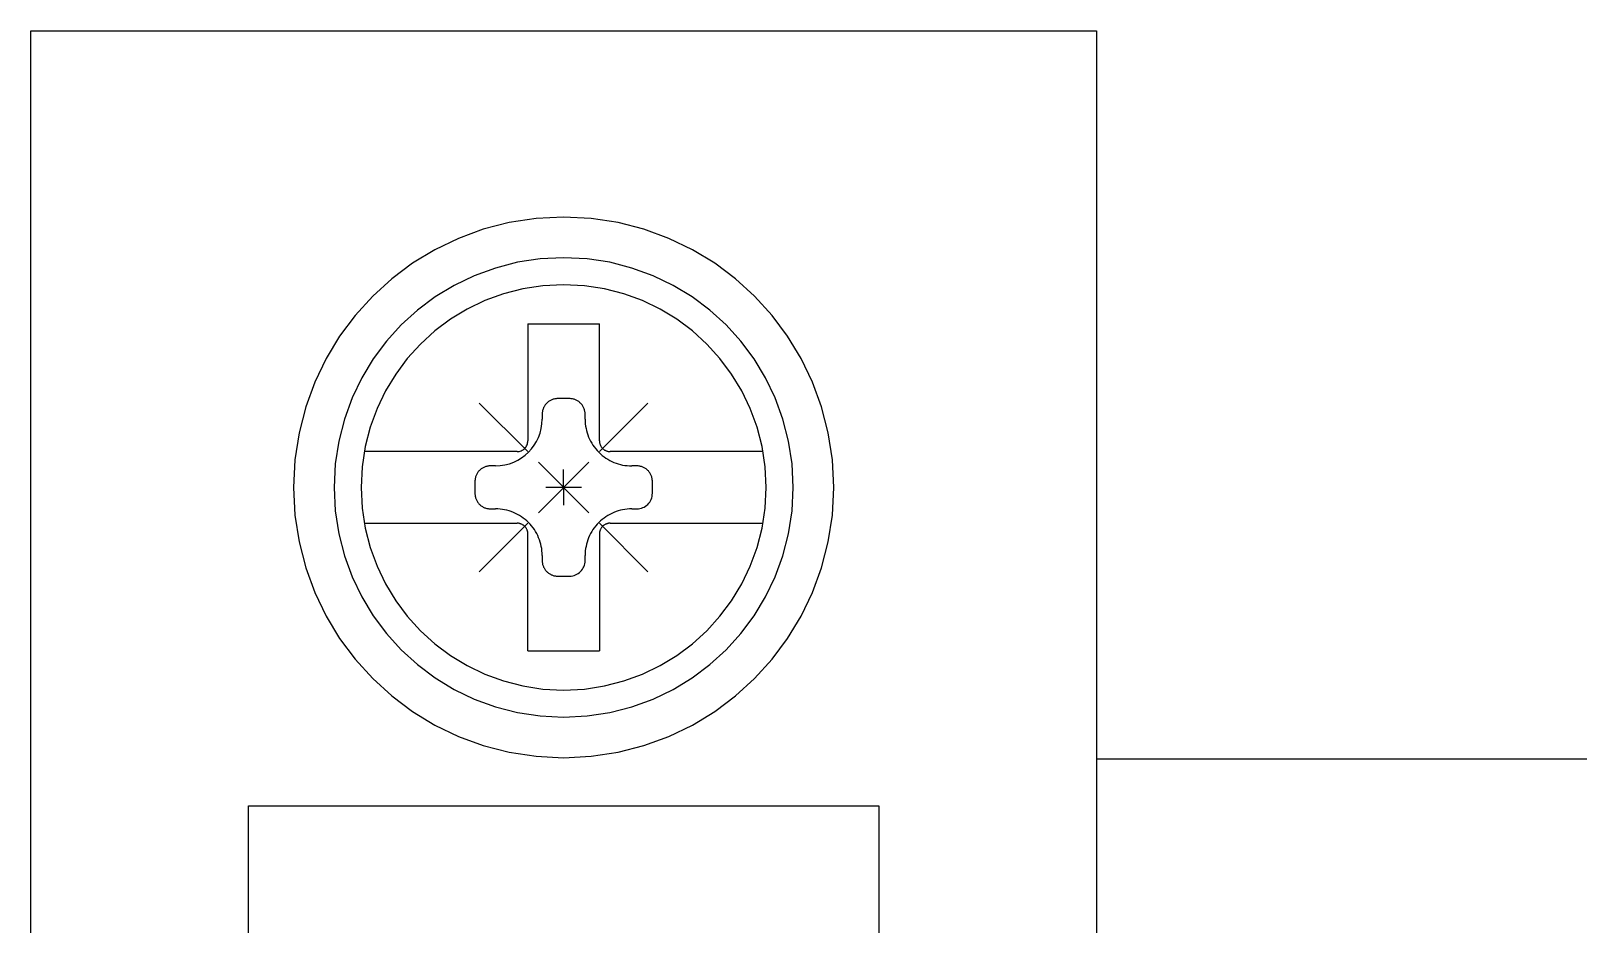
# Model space of a CAD drawing. Header units: millimetres. Extents: x 173893 to 258446, y -176540 to -123824.
# Drawn here: x 197231.95 to 197258.05, y -139255.72 to -139240.66 of the extents above; entities that cross this region are included whole.
import ezdxf

# ---------------------------------------------------------------- set-up
doc = ezdxf.new("R2010")
doc.units = ezdxf.units.MM
doc.header["$LTSCALE"] = 3
doc.layers.add('1', color=3, linetype='Continuous')

msp = doc.modelspace()

# ---------------------------------------------------------------- linework, layer by layer
for p, q in [((197231.953, -139320.141), (197231.953, -139240.659)), ((197231.953, -139240.659), (197249.925, -139240.659)), ((197249.925, -139240.659), (197249.925, -139320.141)), ((197239.584, -139244.003), (197239.166, -139244.156)), ((197240.021, -139243.891), (197239.584, -139244.003)), ((197240.473, -139243.822), (197240.021, -139243.891)), ((197240.939, -139243.798), (197240.473, -139243.822)), ((197241.405, -139243.822), (197240.939, -139243.798)), ((197240.939, -139243.798), (197240.939, -139243.798)), ((197241.858, -139243.891), (197241.405, -139243.822)), ((197242.294, -139244.003), (197241.858, -139243.891)), ((197242.713, -139244.156), (197242.294, -139244.003)), ((197239.166, -139244.156), (197238.767, -139244.348)), ((197243.111, -139244.348), (197242.713, -139244.156)), ((197238.767, -139244.348), (197238.392, -139244.576)), ((197240.543, -139244.501), (197240.159, -139244.56)), ((197240.939, -139244.482), (197240.543, -139244.501)), ((197241.335, -139244.501), (197240.939, -139244.482)), ((197240.939, -139244.482), (197240.939, -139244.482)), ((197241.72, -139244.56), (197241.335, -139244.501)), ((197243.487, -139244.576), (197243.111, -139244.348)), ((197238.392, -139244.576), (197238.041, -139244.838)), ((197239.432, -139244.786), (197239.093, -139244.949)), ((197239.788, -139244.656), (197239.432, -139244.786)), ((197240.159, -139244.56), (197239.788, -139244.656)), ((197242.091, -139244.656), (197241.72, -139244.56)), ((197242.447, -139244.786), (197242.091, -139244.656)), ((197242.785, -139244.949), (197242.447, -139244.786)), ((197243.837, -139244.838), (197243.487, -139244.576)), ((197238.041, -139244.838), (197237.718, -139245.133)), ((197239.093, -139244.949), (197238.774, -139245.143)), ((197240.251, -139245.007), (197239.923, -139245.091)), ((197240.59, -139244.955), (197240.251, -139245.007)), ((197240.939, -139244.937), (197240.59, -139244.955)), ((197241.289, -139244.955), (197240.939, -139244.937)), ((197240.939, -139244.937), (197240.939, -139244.937)), ((197241.628, -139245.007), (197241.289, -139244.955)), ((197241.955, -139245.091), (197241.628, -139245.007)), ((197243.105, -139245.143), (197242.785, -139244.949)), ((197244.161, -139245.133), (197243.837, -139244.838)), ((197237.718, -139245.133), (197237.423, -139245.456)), ((197238.774, -139245.143), (197238.476, -139245.366)), ((197239.609, -139245.206), (197239.31, -139245.35)), ((197239.923, -139245.091), (197239.609, -139245.206)), ((197242.269, -139245.206), (197241.955, -139245.091)), ((197242.568, -139245.35), (197242.269, -139245.206)), ((197243.403, -139245.366), (197243.105, -139245.143)), ((197244.455, -139245.456), (197244.161, -139245.133)), ((197237.423, -139245.456), (197237.161, -139245.807)), ((197238.476, -139245.366), (197238.201, -139245.616)), ((197239.029, -139245.521), (197238.766, -139245.717)), ((197239.31, -139245.35), (197239.029, -139245.521)), ((197242.85, -139245.521), (197242.568, -139245.35)), ((197243.113, -139245.717), (197242.85, -139245.521)), ((197243.678, -139245.616), (197243.403, -139245.366)), ((197244.717, -139245.807), (197244.455, -139245.456)), ((197237.161, -139245.807), (197236.933, -139246.182)), ((197238.201, -139245.616), (197237.951, -139245.891)), ((197238.766, -139245.717), (197238.523, -139245.938)), ((197240.336, -139245.597), (197240.336, -139247.569)), ((197240.336, -139245.597), (197241.543, -139245.597)), ((197241.543, -139247.569), (197241.543, -139245.597)), ((197243.356, -139245.938), (197243.113, -139245.717)), ((197243.928, -139245.891), (197243.678, -139245.616)), ((197244.946, -139246.182), (197244.717, -139245.807)), ((197237.951, -139245.891), (197237.728, -139246.189)), ((197238.523, -139245.938), (197238.302, -139246.181)), ((197243.576, -139246.181), (197243.356, -139245.938)), ((197244.151, -139246.189), (197243.928, -139245.891)), ((197236.933, -139246.182), (197236.741, -139246.581)), ((197237.728, -139246.189), (197237.534, -139246.508)), ((197238.302, -139246.181), (197238.106, -139246.444)), ((197243.773, -139246.444), (197243.576, -139246.181)), ((197244.345, -139246.508), (197244.151, -139246.189)), ((197245.138, -139246.581), (197244.946, -139246.182)), ((197236.741, -139246.581), (197236.588, -139246.999)), ((197237.534, -139246.508), (197237.371, -139246.847)), ((197238.106, -139246.444), (197237.935, -139246.725)), ((197243.944, -139246.725), (197243.773, -139246.444)), ((197244.508, -139246.847), (197244.345, -139246.508)), ((197245.291, -139246.999), (197245.138, -139246.581)), ((197237.371, -139246.847), (197237.241, -139247.203)), ((197237.935, -139246.725), (197237.791, -139247.024)), ((197240.728, -139246.883), (197240.716, -139246.889)), ((197240.739, -139246.878), (197240.728, -139246.883)), ((197240.751, -139246.873), (197240.739, -139246.878)), ((197240.764, -139246.869), (197240.751, -139246.873)), ((197240.776, -139246.866), (197240.764, -139246.869)), ((197240.788, -139246.863), (197240.776, -139246.866)), ((197240.801, -139246.861), (197240.788, -139246.863)), ((197240.814, -139246.859), (197240.801, -139246.861)), ((197240.827, -139246.858), (197240.814, -139246.859)), ((197240.84, -139246.858), (197240.827, -139246.858)), ((197241.039, -139246.858), (197240.84, -139246.858)), ((197240.84, -139246.858), (197240.84, -139246.858)), ((197241.052, -139246.858), (197241.039, -139246.858)), ((197241.065, -139246.859), (197241.052, -139246.858)), ((197241.078, -139246.861), (197241.065, -139246.859)), ((197241.09, -139246.863), (197241.078, -139246.861)), ((197241.103, -139246.866), (197241.09, -139246.863)), ((197241.115, -139246.869), (197241.103, -139246.866)), ((197241.127, -139246.873), (197241.115, -139246.869)), ((197241.139, -139246.878), (197241.127, -139246.873)), ((197241.151, -139246.883), (197241.139, -139246.878)), ((197241.163, -139246.889), (197241.151, -139246.883)), ((197244.088, -139247.024), (197243.944, -139246.725)), ((197244.638, -139247.203), (197244.508, -139246.847)), ((197236.588, -139246.999), (197236.476, -139247.436)), ((197237.791, -139247.024), (197237.676, -139247.338)), ((197239.517, -139246.932), (197240.336, -139247.751)), ((197240.578, -139247.107), (197240.577, -139247.12)), ((197240.577, -139247.12), (197240.577, -139247.205)), ((197240.579, -139247.094), (197240.578, -139247.107)), ((197240.58, -139247.081), (197240.579, -139247.094)), ((197240.582, -139247.069), (197240.58, -139247.081)), ((197240.585, -139247.056), (197240.582, -139247.069)), ((197240.589, -139247.044), (197240.585, -139247.056)), ((197240.593, -139247.032), (197240.589, -139247.044)), ((197240.597, -139247.02), (197240.593, -139247.032)), ((197240.602, -139247.008), (197240.597, -139247.02)), ((197240.608, -139246.997), (197240.602, -139247.008)), ((197240.614, -139246.985), (197240.608, -139246.997)), ((197240.621, -139246.975), (197240.614, -139246.985)), ((197240.629, -139246.964), (197240.621, -139246.975)), ((197240.637, -139246.954), (197240.629, -139246.964)), ((197240.645, -139246.944), (197240.637, -139246.954)), ((197240.654, -139246.935), (197240.645, -139246.944)), ((197240.664, -139246.926), (197240.654, -139246.935)), ((197240.654, -139246.935), (197240.654, -139246.935)), ((197240.674, -139246.917), (197240.664, -139246.926)), ((197240.684, -139246.909), (197240.674, -139246.917)), ((197240.694, -139246.902), (197240.684, -139246.909)), ((197240.705, -139246.895), (197240.694, -139246.902)), ((197240.716, -139246.889), (197240.705, -139246.895)), ((197241.174, -139246.895), (197241.163, -139246.889)), ((197241.185, -139246.902), (197241.174, -139246.895)), ((197241.195, -139246.909), (197241.185, -139246.902)), ((197241.205, -139246.917), (197241.195, -139246.909)), ((197241.215, -139246.926), (197241.205, -139246.917)), ((197241.225, -139246.935), (197241.215, -139246.926)), ((197241.234, -139246.944), (197241.225, -139246.935)), ((197241.225, -139246.935), (197241.225, -139246.935)), ((197241.242, -139246.954), (197241.234, -139246.944)), ((197241.25, -139246.964), (197241.242, -139246.954)), ((197241.257, -139246.975), (197241.25, -139246.964)), ((197241.264, -139246.985), (197241.257, -139246.975)), ((197241.27, -139246.997), (197241.264, -139246.985)), ((197241.276, -139247.008), (197241.27, -139246.997)), ((197241.281, -139247.02), (197241.276, -139247.008)), ((197241.286, -139247.032), (197241.281, -139247.02)), ((197241.29, -139247.044), (197241.286, -139247.032)), ((197241.293, -139247.056), (197241.29, -139247.044)), ((197241.296, -139247.069), (197241.293, -139247.056)), ((197241.298, -139247.081), (197241.296, -139247.069)), ((197241.3, -139247.094), (197241.298, -139247.081)), ((197241.301, -139247.107), (197241.3, -139247.094)), ((197241.302, -139247.12), (197241.301, -139247.107)), ((197241.302, -139247.205), (197241.302, -139247.12)), ((197241.302, -139247.12), (197241.302, -139247.12)), ((197241.543, -139247.751), (197242.362, -139246.932)), ((197244.203, -139247.338), (197244.088, -139247.024)), ((197245.403, -139247.436), (197245.291, -139246.999)), ((197237.241, -139247.203), (197237.145, -139247.574)), ((197237.676, -139247.338), (197237.592, -139247.666)), ((197240.542, -139247.439), (197240.561, -139247.363)), ((197240.561, -139247.363), (197240.573, -139247.285)), ((197240.573, -139247.285), (197240.577, -139247.205)), ((197241.302, -139247.205), (197241.302, -139247.205)), ((197241.302, -139247.205), (197241.302, -139247.244)), ((197241.302, -139247.244), (197241.305, -139247.283)), ((197241.305, -139247.283), (197241.31, -139247.321)), ((197241.31, -139247.321), (197241.317, -139247.359)), ((197241.317, -139247.359), (197241.325, -139247.397)), ((197241.325, -139247.397), (197241.335, -139247.434)), ((197244.287, -139247.666), (197244.203, -139247.338)), ((197244.734, -139247.574), (197244.638, -139247.203)), ((197236.476, -139247.436), (197236.407, -139247.888)), ((197237.145, -139247.574), (197237.087, -139247.958)), ((197237.592, -139247.666), (197237.54, -139248.005)), ((197240.305, -139247.67), (197240.314, -139247.655)), ((197240.314, -139247.655), (197240.322, -139247.639)), ((197240.322, -139247.639), (197240.328, -139247.622)), ((197240.328, -139247.622), (197240.332, -139247.605)), ((197240.332, -139247.605), (197240.335, -139247.587)), ((197240.335, -139247.587), (197240.336, -139247.569)), ((197240.398, -139247.706), (197240.443, -139247.645)), ((197240.443, -139247.645), (197240.482, -139247.58)), ((197240.482, -139247.58), (197240.515, -139247.511)), ((197240.515, -139247.511), (197240.542, -139247.439)), ((197241.335, -139247.434), (197241.347, -139247.47)), ((197241.347, -139247.47), (197241.361, -139247.506)), ((197241.361, -139247.506), (197241.377, -139247.541)), ((197241.377, -139247.541), (197241.394, -139247.576)), ((197241.394, -139247.576), (197241.413, -139247.609)), ((197241.413, -139247.609), (197241.434, -139247.642)), ((197241.434, -139247.642), (197241.456, -139247.673)), ((197241.543, -139247.569), (197241.543, -139247.569)), ((197241.543, -139247.569), (197241.543, -139247.577)), ((197241.543, -139247.577), (197241.544, -139247.586)), ((197241.544, -139247.586), (197241.545, -139247.595)), ((197241.545, -139247.595), (197241.546, -139247.604)), ((197241.546, -139247.604), (197241.548, -139247.613)), ((197241.548, -139247.613), (197241.55, -139247.621)), ((197241.55, -139247.621), (197241.553, -139247.63)), ((197241.553, -139247.63), (197241.557, -139247.638)), ((197241.557, -139247.638), (197241.56, -139247.646)), ((197241.56, -139247.646), (197241.564, -139247.654)), ((197241.564, -139247.654), (197241.568, -139247.662)), ((197241.568, -139247.662), (197241.573, -139247.67)), ((197244.339, -139248.005), (197244.287, -139247.666)), ((197244.792, -139247.958), (197244.734, -139247.574)), ((197245.472, -139247.888), (197245.403, -139247.436)), ((197236.407, -139247.888), (197236.383, -139248.354)), ((197240.154, -139247.751), (197237.576, -139247.751)), ((197240.097, -139247.93), (197240.165, -139247.897)), ((197240.154, -139247.751), (197240.172, -139247.75)), ((197240.154, -139247.751), (197240.154, -139247.751)), ((197240.165, -139247.897), (197240.23, -139247.858)), ((197240.172, -139247.75), (197240.19, -139247.747)), ((197240.19, -139247.747), (197240.208, -139247.742)), ((197240.208, -139247.742), (197240.225, -139247.736)), ((197240.225, -139247.736), (197240.24, -139247.729)), ((197240.23, -139247.858), (197240.291, -139247.812)), ((197240.24, -139247.729), (197240.256, -139247.719)), ((197240.256, -139247.719), (197240.27, -139247.709)), ((197240.27, -139247.709), (197240.283, -139247.697)), ((197240.283, -139247.697), (197240.294, -139247.684)), ((197240.291, -139247.812), (197240.347, -139247.762)), ((197240.294, -139247.684), (197240.305, -139247.67)), ((197240.347, -139247.762), (197240.398, -139247.706)), ((197241.456, -139247.673), (197241.48, -139247.704)), ((197241.48, -139247.704), (197241.505, -139247.733)), ((197241.505, -139247.733), (197241.532, -139247.762)), ((197241.532, -139247.762), (197241.532, -139247.762)), ((197241.532, -139247.762), (197241.56, -139247.788)), ((197241.56, -139247.788), (197241.59, -139247.814)), ((197241.573, -139247.67), (197241.578, -139247.677)), ((197241.578, -139247.677), (197241.584, -139247.684)), ((197241.584, -139247.684), (197241.59, -139247.691)), ((197241.59, -139247.691), (197241.596, -139247.697)), ((197241.59, -139247.814), (197241.62, -139247.838)), ((197241.596, -139247.697), (197241.596, -139247.697)), ((197241.596, -139247.697), (197241.603, -139247.703)), ((197241.603, -139247.703), (197241.609, -139247.709)), ((197241.609, -139247.709), (197241.616, -139247.715)), ((197241.616, -139247.715), (197241.624, -139247.72)), ((197241.62, -139247.838), (197241.652, -139247.86)), ((197241.624, -139247.72), (197241.631, -139247.725)), ((197241.631, -139247.725), (197241.639, -139247.729)), ((197241.639, -139247.729), (197241.647, -139247.733)), ((197241.647, -139247.733), (197241.655, -139247.737)), ((197241.652, -139247.86), (197241.684, -139247.88)), ((197241.655, -139247.737), (197241.663, -139247.74)), ((197241.663, -139247.74), (197241.672, -139247.743)), ((197241.672, -139247.743), (197241.68, -139247.745)), ((197241.68, -139247.745), (197241.689, -139247.747)), ((197241.684, -139247.88), (197241.718, -139247.899)), ((197241.689, -139247.747), (197241.698, -139247.749)), ((197241.698, -139247.749), (197241.707, -139247.75)), ((197241.707, -139247.75), (197241.716, -139247.75)), ((197241.716, -139247.75), (197241.725, -139247.751)), ((197241.718, -139247.899), (197241.752, -139247.917)), ((197244.303, -139247.751), (197241.725, -139247.751)), ((197241.752, -139247.917), (197241.787, -139247.932)), ((197245.496, -139248.354), (197245.472, -139247.888)), ((197237.087, -139247.958), (197237.067, -139248.354)), ((197237.54, -139248.005), (197237.522, -139248.354)), ((197239.454, -139248.178), (197239.451, -139248.191)), ((197239.458, -139248.166), (197239.454, -139248.178)), ((197239.463, -139248.154), (197239.458, -139248.166)), ((197239.468, -139248.142), (197239.463, -139248.154)), ((197239.474, -139248.131), (197239.468, -139248.142)), ((197239.48, -139248.12), (197239.474, -139248.131)), ((197239.487, -139248.109), (197239.48, -139248.12)), ((197239.494, -139248.098), (197239.487, -139248.109)), ((197239.502, -139248.088), (197239.494, -139248.098)), ((197239.511, -139248.078), (197239.502, -139248.088)), ((197239.52, -139248.069), (197239.511, -139248.078)), ((197239.529, -139248.06), (197239.52, -139248.069)), ((197239.52, -139248.069), (197239.52, -139248.069)), ((197239.539, -139248.052), (197239.529, -139248.06)), ((197239.549, -139248.044), (197239.539, -139248.052)), ((197239.56, -139248.036), (197239.549, -139248.044)), ((197239.57, -139248.029), (197239.56, -139248.036)), ((197239.582, -139248.023), (197239.57, -139248.029)), ((197239.593, -139248.017), (197239.582, -139248.023)), ((197239.605, -139248.012), (197239.593, -139248.017)), ((197239.617, -139248.007), (197239.605, -139248.012)), ((197239.629, -139248.003), (197239.617, -139248.007)), ((197239.641, -139248), (197239.629, -139248.003)), ((197239.654, -139247.997), (197239.641, -139248)), ((197239.666, -139247.995), (197239.654, -139247.997)), ((197239.679, -139247.993), (197239.666, -139247.995)), ((197239.692, -139247.993), (197239.679, -139247.993)), ((197239.705, -139247.992), (197239.692, -139247.993)), ((197239.79, -139247.992), (197239.705, -139247.992)), ((197239.705, -139247.992), (197239.705, -139247.992)), ((197239.79, -139247.992), (197239.87, -139247.988)), ((197239.79, -139247.992), (197239.79, -139247.992)), ((197239.87, -139247.988), (197239.949, -139247.976)), ((197239.949, -139247.976), (197240.024, -139247.957)), ((197240.024, -139247.957), (197240.097, -139247.93)), ((197240.513, -139247.928), (197241.366, -139248.781)), ((197240.513, -139248.781), (197241.366, -139247.928)), ((197240.94, -139248.656), (197240.939, -139248.053)), ((197241.787, -139247.932), (197241.823, -139247.946)), ((197241.823, -139247.946), (197241.86, -139247.958)), ((197241.86, -139247.958), (197241.897, -139247.968)), ((197241.897, -139247.968), (197241.934, -139247.977)), ((197241.934, -139247.977), (197241.972, -139247.984)), ((197241.972, -139247.984), (197242.011, -139247.988)), ((197242.011, -139247.988), (197242.05, -139247.991)), ((197242.05, -139247.991), (197242.089, -139247.992)), ((197242.174, -139247.992), (197242.089, -139247.992)), ((197242.186, -139247.993), (197242.174, -139247.992)), ((197242.199, -139247.993), (197242.186, -139247.993)), ((197242.212, -139247.995), (197242.199, -139247.993)), ((197242.225, -139247.997), (197242.212, -139247.995)), ((197242.237, -139248), (197242.225, -139247.997)), ((197242.25, -139248.003), (197242.237, -139248)), ((197242.262, -139248.007), (197242.25, -139248.003)), ((197242.274, -139248.012), (197242.262, -139248.007)), ((197242.286, -139248.017), (197242.274, -139248.012)), ((197242.297, -139248.023), (197242.286, -139248.017)), ((197242.308, -139248.029), (197242.297, -139248.023)), ((197242.319, -139248.036), (197242.308, -139248.029)), ((197242.33, -139248.044), (197242.319, -139248.036)), ((197242.34, -139248.052), (197242.33, -139248.044)), ((197242.35, -139248.06), (197242.34, -139248.052)), ((197242.359, -139248.069), (197242.35, -139248.06)), ((197242.368, -139248.078), (197242.359, -139248.069)), ((197242.359, -139248.069), (197242.359, -139248.069)), ((197242.376, -139248.088), (197242.368, -139248.078)), ((197242.384, -139248.098), (197242.376, -139248.088)), ((197242.392, -139248.109), (197242.384, -139248.098)), ((197242.399, -139248.12), (197242.392, -139248.109)), ((197242.405, -139248.131), (197242.399, -139248.12)), ((197242.411, -139248.142), (197242.405, -139248.131)), ((197242.416, -139248.154), (197242.411, -139248.142)), ((197242.421, -139248.166), (197242.416, -139248.154)), ((197242.425, -139248.178), (197242.421, -139248.166)), ((197242.428, -139248.191), (197242.425, -139248.178)), ((197244.357, -139248.354), (197244.339, -139248.005)), ((197244.812, -139248.354), (197244.792, -139247.958)), ((197236.383, -139248.354), (197236.383, -139248.354)), ((197236.383, -139248.354), (197236.407, -139248.82)), ((197237.067, -139248.354), (197237.067, -139248.354)), ((197237.067, -139248.354), (197237.087, -139248.75)), ((197237.522, -139248.354), (197237.522, -139248.354)), ((197237.522, -139248.354), (197237.54, -139248.704)), ((197239.444, -139248.229), (197239.443, -139248.242)), ((197239.443, -139248.242), (197239.443, -139248.255)), ((197239.443, -139248.255), (197239.443, -139248.454)), ((197239.446, -139248.216), (197239.444, -139248.229)), ((197239.448, -139248.203), (197239.446, -139248.216)), ((197239.451, -139248.191), (197239.448, -139248.203)), ((197241.241, -139248.354), (197240.638, -139248.354)), ((197242.431, -139248.203), (197242.428, -139248.191)), ((197242.433, -139248.216), (197242.431, -139248.203)), ((197242.435, -139248.229), (197242.433, -139248.216)), ((197242.436, -139248.242), (197242.435, -139248.229)), ((197242.436, -139248.255), (197242.436, -139248.242)), ((197242.436, -139248.454), (197242.436, -139248.255)), ((197242.436, -139248.255), (197242.436, -139248.255)), ((197244.339, -139248.704), (197244.357, -139248.354)), ((197244.357, -139248.354), (197244.357, -139248.354)), ((197244.792, -139248.75), (197244.812, -139248.354)), ((197244.812, -139248.354), (197244.812, -139248.354)), ((197245.472, -139248.82), (197245.496, -139248.354)), ((197245.496, -139248.354), (197245.496, -139248.354)), ((197237.54, -139248.704), (197237.592, -139249.043)), ((197239.443, -139248.454), (197239.443, -139248.454)), ((197239.443, -139248.454), (197239.443, -139248.467)), ((197239.443, -139248.467), (197239.444, -139248.48)), ((197239.444, -139248.48), (197239.446, -139248.493)), ((197239.446, -139248.493), (197239.448, -139248.505)), ((197239.448, -139248.505), (197239.451, -139248.518)), ((197239.451, -139248.518), (197239.454, -139248.53)), ((197239.454, -139248.53), (197239.458, -139248.542)), ((197239.458, -139248.542), (197239.463, -139248.554)), ((197239.463, -139248.554), (197239.468, -139248.566)), ((197239.468, -139248.566), (197239.474, -139248.578)), ((197239.474, -139248.578), (197239.48, -139248.589)), ((197239.48, -139248.589), (197239.487, -139248.6)), ((197239.487, -139248.6), (197239.494, -139248.61)), ((197239.494, -139248.61), (197239.502, -139248.62)), ((197239.502, -139248.62), (197239.511, -139248.63)), ((197239.511, -139248.63), (197239.52, -139248.64)), ((197239.52, -139248.64), (197239.52, -139248.64)), ((197239.52, -139248.64), (197239.529, -139248.649)), ((197239.529, -139248.649), (197239.539, -139248.657)), ((197239.539, -139248.657), (197239.549, -139248.665)), ((197239.549, -139248.665), (197239.56, -139248.672)), ((197239.56, -139248.672), (197239.57, -139248.679)), ((197239.57, -139248.679), (197239.582, -139248.685)), ((197239.582, -139248.685), (197239.593, -139248.691)), ((197239.593, -139248.691), (197239.605, -139248.697)), ((197239.605, -139248.697), (197239.617, -139248.701)), ((197239.617, -139248.701), (197239.629, -139248.705)), ((197239.629, -139248.705), (197239.641, -139248.708)), ((197239.641, -139248.708), (197239.654, -139248.711)), ((197242.226, -139248.711), (197242.251, -139248.705)), ((197242.251, -139248.705), (197242.276, -139248.696)), ((197242.276, -139248.696), (197242.298, -139248.685)), ((197242.298, -139248.685), (197242.32, -139248.672)), ((197242.32, -139248.672), (197242.34, -139248.656)), ((197242.34, -139248.656), (197242.359, -139248.64)), ((197242.359, -139248.64), (197242.376, -139248.621)), ((197242.376, -139248.621), (197242.391, -139248.601)), ((197242.391, -139248.601), (197242.404, -139248.579)), ((197242.404, -139248.579), (197242.415, -139248.556)), ((197242.415, -139248.556), (197242.424, -139248.532)), ((197242.424, -139248.532), (197242.431, -139248.507)), ((197242.431, -139248.507), (197242.435, -139248.481)), ((197242.435, -139248.481), (197242.436, -139248.454)), ((197244.287, -139249.043), (197244.339, -139248.704)), ((197236.407, -139248.82), (197236.476, -139249.273)), ((197237.087, -139248.75), (197237.145, -139249.135)), ((197237.576, -139248.958), (197240.154, -139248.958)), ((197239.517, -139249.777), (197240.336, -139248.958)), ((197239.654, -139248.711), (197239.666, -139248.713)), ((197239.666, -139248.713), (197239.679, -139248.715)), ((197239.679, -139248.715), (197239.692, -139248.716)), ((197239.692, -139248.716), (197239.705, -139248.717)), ((197239.705, -139248.717), (197239.79, -139248.717)), ((197239.829, -139248.717), (197239.79, -139248.717)), ((197239.868, -139248.72), (197239.829, -139248.717)), ((197239.906, -139248.725), (197239.868, -139248.72)), ((197239.944, -139248.732), (197239.906, -139248.725)), ((197239.982, -139248.74), (197239.944, -139248.732)), ((197240.019, -139248.75), (197239.982, -139248.74)), ((197240.055, -139248.762), (197240.019, -139248.75)), ((197240.091, -139248.776), (197240.055, -139248.762)), ((197240.126, -139248.792), (197240.091, -139248.776)), ((197240.161, -139248.809), (197240.126, -139248.792)), ((197240.163, -139248.958), (197240.154, -139248.958)), ((197240.194, -139248.828), (197240.161, -139248.809)), ((197240.172, -139248.959), (197240.163, -139248.958)), ((197240.18, -139248.96), (197240.172, -139248.959)), ((197240.189, -139248.962), (197240.18, -139248.96)), ((197240.198, -139248.963), (197240.189, -139248.962)), ((197240.227, -139248.849), (197240.194, -139248.828)), ((197240.207, -139248.966), (197240.198, -139248.963)), ((197240.215, -139248.969), (197240.207, -139248.966)), ((197240.224, -139248.972), (197240.215, -139248.969)), ((197240.258, -139248.871), (197240.227, -139248.849)), ((197240.289, -139248.895), (197240.258, -139248.871)), ((197240.318, -139248.92), (197240.289, -139248.895)), ((197240.347, -139248.947), (197240.318, -139248.92)), ((197240.374, -139248.975), (197240.347, -139248.947)), ((197240.347, -139248.947), (197240.347, -139248.947)), ((197241.532, -139248.947), (197241.505, -139248.975)), ((197241.56, -139248.92), (197241.532, -139248.947)), ((197241.532, -139248.947), (197241.532, -139248.947)), ((197241.543, -139248.958), (197242.362, -139249.777)), ((197241.59, -139248.895), (197241.56, -139248.92)), ((197241.62, -139248.871), (197241.59, -139248.895)), ((197241.652, -139248.849), (197241.62, -139248.871)), ((197241.684, -139248.828), (197241.652, -139248.849)), ((197241.663, -139248.969), (197241.655, -139248.972)), ((197241.672, -139248.966), (197241.663, -139248.969)), ((197241.68, -139248.963), (197241.672, -139248.966)), ((197241.689, -139248.962), (197241.68, -139248.963)), ((197241.718, -139248.809), (197241.684, -139248.828)), ((197241.698, -139248.96), (197241.689, -139248.962)), ((197241.707, -139248.959), (197241.698, -139248.96)), ((197241.716, -139248.958), (197241.707, -139248.959)), ((197241.725, -139248.958), (197241.716, -139248.958)), ((197241.752, -139248.792), (197241.718, -139248.809)), ((197241.725, -139248.958), (197241.725, -139248.958)), ((197241.725, -139248.958), (197244.303, -139248.958)), ((197241.787, -139248.776), (197241.752, -139248.792)), ((197241.823, -139248.762), (197241.787, -139248.776)), ((197241.86, -139248.75), (197241.823, -139248.762)), ((197241.897, -139248.74), (197241.86, -139248.75)), ((197241.934, -139248.732), (197241.897, -139248.74)), ((197241.972, -139248.725), (197241.934, -139248.732)), ((197242.011, -139248.72), (197241.972, -139248.725)), ((197242.05, -139248.717), (197242.011, -139248.72)), ((197242.089, -139248.717), (197242.05, -139248.717)), ((197242.089, -139248.717), (197242.174, -139248.717)), ((197242.089, -139248.717), (197242.089, -139248.717)), ((197242.174, -139248.717), (197242.2, -139248.715)), ((197242.174, -139248.717), (197242.174, -139248.717)), ((197242.2, -139248.715), (197242.226, -139248.711)), ((197244.734, -139249.135), (197244.792, -139248.75)), ((197245.403, -139249.273), (197245.472, -139248.82)), ((197237.145, -139249.135), (197237.241, -139249.506)), ((197237.592, -139249.043), (197237.676, -139249.37)), ((197240.231, -139248.975), (197240.224, -139248.972)), ((197240.239, -139248.979), (197240.231, -139248.975)), ((197240.247, -139248.984), (197240.239, -139248.979)), ((197240.255, -139248.989), (197240.247, -139248.984)), ((197240.262, -139248.994), (197240.255, -139248.989)), ((197240.269, -139248.999), (197240.262, -139248.994)), ((197240.276, -139249.005), (197240.269, -139248.999)), ((197240.283, -139249.011), (197240.276, -139249.005)), ((197240.289, -139249.018), (197240.283, -139249.011)), ((197240.283, -139249.011), (197240.283, -139249.011)), ((197240.295, -139249.025), (197240.289, -139249.018)), ((197240.3, -139249.032), (197240.295, -139249.025)), ((197240.305, -139249.039), (197240.3, -139249.032)), ((197240.31, -139249.046), (197240.305, -139249.039)), ((197240.315, -139249.054), (197240.31, -139249.046)), ((197240.319, -139249.062), (197240.315, -139249.054)), ((197240.322, -139249.07), (197240.319, -139249.062)), ((197240.325, -139249.079), (197240.322, -139249.07)), ((197240.328, -139249.087), (197240.325, -139249.079)), ((197240.33, -139249.096), (197240.328, -139249.087)), ((197240.333, -139249.104), (197240.33, -139249.096)), ((197240.334, -139249.113), (197240.333, -139249.104)), ((197240.335, -139249.122), (197240.334, -139249.113)), ((197240.336, -139249.131), (197240.335, -139249.122)), ((197240.336, -139249.14), (197240.336, -139249.131)), ((197240.336, -139249.14), (197240.336, -139249.14)), ((197240.336, -139251.112), (197240.336, -139249.14)), ((197240.399, -139249.005), (197240.374, -139248.975)), ((197240.423, -139249.035), (197240.399, -139249.005)), ((197240.445, -139249.067), (197240.423, -139249.035)), ((197240.466, -139249.1), (197240.445, -139249.067)), ((197240.485, -139249.133), (197240.466, -139249.1)), ((197240.502, -139249.167), (197240.485, -139249.133)), ((197240.517, -139249.203), (197240.502, -139249.167)), ((197240.531, -139249.238), (197240.517, -139249.203)), ((197241.361, -139249.203), (197241.347, -139249.238)), ((197241.377, -139249.167), (197241.361, -139249.203)), ((197241.394, -139249.133), (197241.377, -139249.167)), ((197241.413, -139249.1), (197241.394, -139249.133)), ((197241.434, -139249.067), (197241.413, -139249.1)), ((197241.456, -139249.035), (197241.434, -139249.067)), ((197241.48, -139249.005), (197241.456, -139249.035)), ((197241.505, -139248.975), (197241.48, -139249.005)), ((197241.544, -139249.122), (197241.543, -139249.131)), ((197241.543, -139249.131), (197241.543, -139249.14)), ((197241.543, -139249.14), (197241.543, -139251.112)), ((197241.545, -139249.113), (197241.544, -139249.122)), ((197241.546, -139249.104), (197241.545, -139249.113)), ((197241.548, -139249.096), (197241.546, -139249.104)), ((197241.55, -139249.087), (197241.548, -139249.096)), ((197241.553, -139249.079), (197241.55, -139249.087)), ((197241.557, -139249.07), (197241.553, -139249.079)), ((197241.56, -139249.062), (197241.557, -139249.07)), ((197241.564, -139249.054), (197241.56, -139249.062)), ((197241.568, -139249.046), (197241.564, -139249.054)), ((197241.573, -139249.039), (197241.568, -139249.046)), ((197241.578, -139249.032), (197241.573, -139249.039)), ((197241.584, -139249.025), (197241.578, -139249.032)), ((197241.59, -139249.018), (197241.584, -139249.025)), ((197241.596, -139249.011), (197241.59, -139249.018)), ((197241.603, -139249.005), (197241.596, -139249.011)), ((197241.596, -139249.011), (197241.596, -139249.011)), ((197241.609, -139248.999), (197241.603, -139249.005)), ((197241.616, -139248.994), (197241.609, -139248.999)), ((197241.624, -139248.989), (197241.616, -139248.994)), ((197241.631, -139248.984), (197241.624, -139248.989)), ((197241.639, -139248.979), (197241.631, -139248.984)), ((197241.647, -139248.975), (197241.639, -139248.979)), ((197241.655, -139248.972), (197241.647, -139248.975)), ((197244.203, -139249.37), (197244.287, -139249.043)), ((197244.638, -139249.506), (197244.734, -139249.135)), ((197236.476, -139249.273), (197236.588, -139249.709)), ((197237.676, -139249.37), (197237.791, -139249.684)), ((197240.543, -139249.275), (197240.531, -139249.238)), ((197240.553, -139249.312), (197240.543, -139249.275)), ((197240.562, -139249.349), (197240.553, -139249.312)), ((197240.569, -139249.387), (197240.562, -139249.349)), ((197240.574, -139249.426), (197240.569, -139249.387)), ((197240.576, -139249.465), (197240.574, -139249.426)), ((197240.577, -139249.504), (197240.576, -139249.465)), ((197241.305, -139249.426), (197241.302, -139249.465)), ((197241.302, -139249.465), (197241.302, -139249.504)), ((197241.31, -139249.387), (197241.305, -139249.426)), ((197241.317, -139249.349), (197241.31, -139249.387)), ((197241.325, -139249.312), (197241.317, -139249.349)), ((197241.335, -139249.275), (197241.325, -139249.312)), ((197241.347, -139249.238), (197241.335, -139249.275)), ((197244.088, -139249.684), (197244.203, -139249.37)), ((197245.291, -139249.709), (197245.403, -139249.273)), ((197236.588, -139249.709), (197236.741, -139250.128)), ((197237.241, -139249.506), (197237.371, -139249.862)), ((197237.791, -139249.684), (197237.935, -139249.983)), ((197240.577, -139249.504), (197240.577, -139249.589)), ((197240.577, -139249.504), (197240.577, -139249.504)), ((197240.577, -139249.589), (197240.577, -139249.589)), ((197240.577, -139249.589), (197240.578, -139249.601)), ((197240.578, -139249.601), (197240.579, -139249.614)), ((197240.579, -139249.614), (197240.58, -139249.627)), ((197240.58, -139249.627), (197240.582, -139249.64)), ((197240.582, -139249.64), (197240.585, -139249.652)), ((197240.585, -139249.652), (197240.589, -139249.665)), ((197240.589, -139249.665), (197240.593, -139249.677)), ((197240.593, -139249.677), (197240.597, -139249.689)), ((197240.597, -139249.689), (197240.602, -139249.701)), ((197240.602, -139249.701), (197240.608, -139249.712)), ((197240.608, -139249.712), (197240.614, -139249.723)), ((197240.614, -139249.723), (197240.621, -139249.734)), ((197240.621, -139249.734), (197240.629, -139249.745)), ((197240.629, -139249.745), (197240.637, -139249.755)), ((197241.241, -139249.755), (197241.257, -139249.735)), ((197241.257, -139249.735), (197241.27, -139249.713)), ((197241.27, -139249.713), (197241.281, -139249.691)), ((197241.281, -139249.691), (197241.29, -139249.666)), ((197241.29, -139249.666), (197241.296, -139249.641)), ((197241.296, -139249.641), (197241.3, -139249.615)), ((197241.3, -139249.615), (197241.302, -139249.589)), ((197241.302, -139249.589), (197241.302, -139249.504)), ((197243.944, -139249.983), (197244.088, -139249.684)), ((197244.508, -139249.862), (197244.638, -139249.506)), ((197245.138, -139250.128), (197245.291, -139249.709)), ((197237.371, -139249.862), (197237.534, -139250.2)), ((197237.935, -139249.983), (197238.106, -139250.265)), ((197240.637, -139249.755), (197240.645, -139249.765)), ((197240.645, -139249.765), (197240.654, -139249.774)), ((197240.654, -139249.774), (197240.654, -139249.774)), ((197240.654, -139249.774), (197240.664, -139249.783)), ((197240.664, -139249.783), (197240.674, -139249.791)), ((197240.674, -139249.791), (197240.684, -139249.799)), ((197240.684, -139249.799), (197240.694, -139249.807)), ((197240.694, -139249.807), (197240.705, -139249.814)), ((197240.705, -139249.814), (197240.716, -139249.82)), ((197240.716, -139249.82), (197240.728, -139249.826)), ((197240.728, -139249.826), (197240.739, -139249.831)), ((197240.739, -139249.831), (197240.751, -139249.835)), ((197240.751, -139249.835), (197240.764, -139249.84)), ((197240.764, -139249.84), (197240.776, -139249.843)), ((197240.776, -139249.843), (197240.788, -139249.846)), ((197240.788, -139249.846), (197240.801, -139249.848)), ((197240.801, -139249.848), (197240.814, -139249.85)), ((197240.814, -139249.85), (197240.827, -139249.851)), ((197240.827, -139249.851), (197240.84, -139249.851)), ((197240.84, -139249.851), (197241.039, -139249.851)), ((197241.039, -139249.851), (197241.066, -139249.85)), ((197241.039, -139249.851), (197241.039, -139249.851)), ((197241.066, -139249.85), (197241.092, -139249.846)), ((197241.092, -139249.846), (197241.117, -139249.839)), ((197241.117, -139249.839), (197241.141, -139249.83)), ((197241.141, -139249.83), (197241.164, -139249.819)), ((197241.164, -139249.819), (197241.186, -139249.806)), ((197241.186, -139249.806), (197241.206, -139249.791)), ((197241.206, -139249.791), (197241.225, -139249.774)), ((197241.225, -139249.774), (197241.241, -139249.755)), ((197243.773, -139250.265), (197243.944, -139249.983)), ((197244.345, -139250.2), (197244.508, -139249.862)), ((197236.741, -139250.128), (197236.933, -139250.526)), ((197237.534, -139250.2), (197237.728, -139250.52)), ((197238.106, -139250.265), (197238.302, -139250.528)), ((197243.576, -139250.528), (197243.773, -139250.265)), ((197244.151, -139250.52), (197244.345, -139250.2)), ((197244.946, -139250.526), (197245.138, -139250.128)), ((197236.933, -139250.526), (197237.161, -139250.902)), ((197237.728, -139250.52), (197237.951, -139250.818)), ((197238.302, -139250.528), (197238.523, -139250.771)), ((197243.356, -139250.771), (197243.576, -139250.528)), ((197243.928, -139250.818), (197244.151, -139250.52)), ((197244.717, -139250.902), (197244.946, -139250.526)), ((197238.523, -139250.771), (197238.766, -139250.991)), ((197243.113, -139250.991), (197243.356, -139250.771)), ((197237.161, -139250.902), (197237.423, -139251.252)), ((197237.951, -139250.818), (197238.201, -139251.093)), ((197238.766, -139250.991), (197239.029, -139251.188)), ((197242.85, -139251.188), (197243.113, -139250.991)), ((197243.678, -139251.093), (197243.928, -139250.818)), ((197244.455, -139251.252), (197244.717, -139250.902)), ((197237.423, -139251.252), (197237.718, -139251.576)), ((197238.201, -139251.093), (197238.476, -139251.343)), ((197239.029, -139251.188), (197239.31, -139251.359)), ((197240.336, -139251.112), (197241.543, -139251.112)), ((197242.568, -139251.359), (197242.85, -139251.188)), ((197243.403, -139251.343), (197243.678, -139251.093)), ((197244.161, -139251.576), (197244.455, -139251.252)), ((197237.718, -139251.576), (197238.041, -139251.87)), ((197238.476, -139251.343), (197238.774, -139251.566)), ((197238.774, -139251.566), (197239.093, -139251.76)), ((197239.31, -139251.359), (197239.609, -139251.503)), ((197239.609, -139251.503), (197239.923, -139251.618)), ((197241.955, -139251.618), (197242.269, -139251.503)), ((197242.269, -139251.503), (197242.568, -139251.359)), ((197242.785, -139251.76), (197243.105, -139251.566)), ((197243.105, -139251.566), (197243.403, -139251.343)), ((197243.837, -139251.87), (197244.161, -139251.576)), ((197239.093, -139251.76), (197239.432, -139251.923)), ((197239.923, -139251.618), (197240.251, -139251.702)), ((197240.251, -139251.702), (197240.59, -139251.754)), ((197240.59, -139251.754), (197240.939, -139251.772)), ((197240.939, -139251.772), (197241.289, -139251.754)), ((197240.939, -139251.772), (197240.939, -139251.772)), ((197241.289, -139251.754), (197241.628, -139251.702)), ((197241.628, -139251.702), (197241.955, -139251.618)), ((197242.447, -139251.923), (197242.785, -139251.76)), ((197238.041, -139251.87), (197238.392, -139252.132)), ((197239.432, -139251.923), (197239.788, -139252.053)), ((197239.788, -139252.053), (197240.159, -139252.149)), ((197241.72, -139252.149), (197242.091, -139252.053)), ((197242.091, -139252.053), (197242.447, -139251.923)), ((197243.487, -139252.132), (197243.837, -139251.87)), ((197238.392, -139252.132), (197238.767, -139252.361)), ((197238.767, -139252.361), (197239.166, -139252.553)), ((197240.159, -139252.149), (197240.543, -139252.207)), ((197240.543, -139252.207), (197240.939, -139252.227)), ((197240.939, -139252.227), (197241.335, -139252.207)), ((197240.939, -139252.227), (197240.939, -139252.227)), ((197241.335, -139252.207), (197241.72, -139252.149)), ((197242.713, -139252.553), (197243.111, -139252.361)), ((197243.111, -139252.361), (197243.487, -139252.132)), ((197239.166, -139252.553), (197239.584, -139252.706)), ((197242.294, -139252.706), (197242.713, -139252.553)), ((197239.584, -139252.706), (197240.021, -139252.818)), ((197240.021, -139252.818), (197240.473, -139252.887)), ((197241.405, -139252.887), (197241.858, -139252.818)), ((197241.858, -139252.818), (197242.294, -139252.706)), ((197240.473, -139252.887), (197240.939, -139252.911)), ((197240.939, -139252.911), (197241.405, -139252.887)), ((197240.939, -139252.911), (197240.939, -139252.911)), ((197235.624, -139256.961), (197235.624, -139253.721)), ((197235.624, -139253.721), (197246.255, -139253.721)), ((197246.255, -139253.721), (197246.255, -139256.961))]:
    msp.add_line(p, q)
at = {"layer": '1', "color": 7}
for p, q in [((197259.426, -139252.935), (197249.926, -139252.935)), ((197249.926, -139252.935), (197249.926, -139303.435))]:
    msp.add_line(p, q, dxfattribs=at)

doc.saveas('drawing.dxf')
